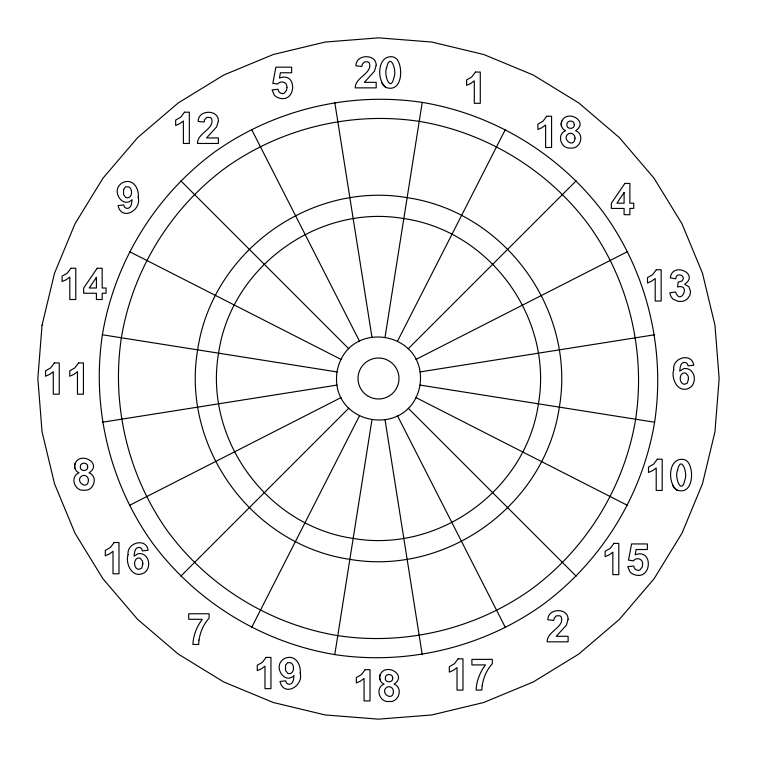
<?xml version="1.0" encoding="UTF-8"?>
<svg xmlns="http://www.w3.org/2000/svg" width="757" height="757" viewBox="0 0 757 757"><rect width="100%" height="100%" fill="white"/><g stroke="black" fill="none" stroke-linecap="round" stroke-linejoin="round"><path stroke-width="1.14" d="M102.403 334.774C91.446 407.351 109.633 483.108 152.346 542.807C195.931 601.881 262.357 642.589 334.774 654.597C407.351 665.554 483.108 647.367 542.807 604.654C601.881 561.069 642.589 494.643 654.597 422.226C665.554 349.649 647.367 273.892 604.654 214.193C561.069 155.119 494.643 114.411 422.226 102.403C349.649 91.446 273.892 109.633 214.193 152.346C155.119 195.931 114.411 262.357 102.403 334.774L337.007 371.924C346.706 317.533 427.582 330.345 419.993 385.076C410.294 439.467 329.418 426.655 337.007 371.924M334.774 654.597L371.924 419.993M385.076 337.007L422.226 102.403M75.236 463.218C73.675 466.795 75.227 471.45 79.04 472.832C69.493 476.626 74.517 491.586 84.245 490.176C93.877 491.463 98.533 476.276 89.023 472.832C102.829 463.946 80.999 450.935 75.236 463.218A8.119 8.119 0 0 0 74.886 468.346M380.251 674.515C378.699 678.102 380.241 682.757 384.064 684.129C374.507 687.933 379.541 702.884 389.259 701.484C398.892 702.761 403.547 687.574 394.037 684.129C407.843 675.244 386.013 662.233 380.251 674.515A8.119 8.119 0 0 0 379.91 679.654M561.808 121.082C560.246 124.668 561.798 129.324 565.611 130.696C556.064 134.5 561.088 149.451 570.816 148.041C580.449 149.328 585.104 134.14 575.594 130.696C589.4 121.811 567.57 108.8 561.808 121.082A8.119 8.119 0 0 0 561.457 126.22M251.589 627.572L359.424 415.934M397.576 341.066L505.411 129.428M180.838 576.162L348.788 408.212M408.212 348.788L576.162 180.838M129.428 505.411L341.066 397.576M415.934 359.424L627.572 251.589M102.403 422.226L337.007 385.076M419.993 371.924L654.597 334.774M419.993 385.076L654.597 422.226M386.202 87.528C401.693 92.751 403.566 68.887 397.378 59.841A8.166 8.166 0 0 0 392.448 56.813C377.175 54.958 376.314 80.952 386.202 87.528A9.16 9.16 0 0 1 381.765 82.825M677.089 490.11C692.579 495.333 694.453 471.469 688.264 462.423A8.166 8.166 0 0 0 683.325 459.395C668.062 457.531 667.191 483.524 677.089 490.11A9.16 9.16 0 0 1 672.651 485.398M129.428 251.589L341.066 359.424M415.934 397.576L627.572 505.411M180.838 180.838L348.788 348.788M408.212 408.212L576.162 576.162M251.589 129.428L359.424 341.066M397.576 415.934L505.411 627.572M334.774 102.403L371.924 337.007M385.076 419.993L422.226 654.597M386.6 67.827C383.468 74.546 390.527 93.499 394.019 77.205C397.151 70.486 390.073 51.504 386.6 67.827M677.477 470.409C674.355 477.128 681.414 496.081 684.905 479.777C688.028 473.068 680.95 454.077 677.477 470.409M128.094 554.654C124.971 564.476 133.128 579.474 144.379 572.68C150.577 568.469 150.066 557.436 143.092 554.266A8.459 8.459 0 0 0 138.029 553.717L134.074 556.187L134.661 551.73L135.721 549.118L137.178 547.841C139.487 546.601 142.335 548.267 142.335 550.897L148.117 550.263C146.29 537.309 126.466 542.618 128.094 554.654M673.739 369.586C670.617 379.408 678.774 394.416 690.024 387.612C696.222 383.402 695.711 372.368 688.738 369.208A8.459 8.459 0 0 0 683.675 368.659L679.72 371.129L680.306 366.672L681.366 364.051L682.823 362.783C685.132 361.534 687.981 363.209 687.981 365.839L693.762 365.205C691.936 352.251 672.112 357.559 673.739 369.586M138.219 197.236C141.72 210.493 121.688 221.413 118.026 205.582L123.798 204.939C123.807 207.569 126.665 209.216 128.974 207.976L130.403 206.708L131.463 204.097L132.059 199.649C123.079 208.781 111.657 191.9 120.24 184.415A9.264 9.264 0 0 1 125.331 181.699C134.197 179.75 139.212 189.647 138.219 197.236M300.188 673.105C303.689 686.362 283.657 697.282 279.995 681.451L285.767 680.808C285.786 683.439 288.635 685.085 290.943 683.845L292.372 682.577L293.432 679.966L294.028 675.528C285.048 684.65 273.627 667.769 282.21 660.284A9.264 9.264 0 0 1 287.3 657.568C296.167 655.628 301.182 665.517 300.188 673.105M198.977 640.072L198.646 644.472L192.893 644.472C193.319 635.35 196.773 626.55 202.28 619.302L188.711 619.302L188.711 613.766L209.121 613.766L209.121 618.091C203.567 624.147 200.274 632.019 198.977 640.072M482.171 685.681L481.84 690.081L476.087 690.081C476.513 680.959 479.957 672.15 485.474 664.911L471.904 664.911L471.904 659.366L492.305 659.366L492.305 663.7C486.76 669.756 483.468 677.619 482.171 685.681M42.042 325.207L37.85 378.5L42.042 431.793L54.523 483.77L74.981 533.155L102.905 578.726L137.623 619.377L178.274 654.095L223.845 682.019L273.23 702.477L325.207 714.958L378.5 719.15L431.793 714.958L483.77 702.477L533.155 682.019L578.726 654.095L619.377 619.377L654.095 578.726L682.019 533.155L702.477 483.77L714.958 431.793L719.15 378.5L714.958 325.207L702.477 273.23L682.019 223.845L654.095 178.274L619.377 137.623L578.726 102.905L533.155 74.981L483.77 54.523L431.793 42.042L378.5 37.85L325.207 42.042L273.23 54.523L223.845 74.981L178.274 102.905L137.623 137.623L102.905 178.274L74.981 223.845L54.523 273.23L42.042 325.207M121.366 337.773C111.165 405.373 128.103 475.926 167.884 531.528C208.468 586.543 270.334 624.449 337.773 635.634C405.373 645.835 475.926 628.897 531.528 589.116C586.543 548.532 624.449 486.666 635.634 419.227C645.835 351.627 628.897 281.074 589.116 225.472C548.532 170.457 486.666 132.551 419.227 121.366C351.627 111.165 281.074 128.103 225.472 167.884C170.457 208.468 132.551 270.334 121.366 337.773M197.653 349.857C181.027 447.188 252.157 545.078 349.857 559.347C447.188 575.973 545.078 504.843 559.347 407.143C575.973 309.812 504.843 211.922 407.143 197.653C309.812 181.027 211.922 252.157 197.653 349.857M218.584 353.169C203.661 438.842 267.079 526.134 353.169 538.416C438.842 553.339 526.134 489.921 538.416 403.831C553.339 318.158 489.921 230.866 403.831 218.584C318.158 203.661 230.866 267.079 218.584 353.169M218.404 120.874L216.682 126.816L206.557 137.925L218.404 137.925L218.404 143.461L197.492 143.461C197.151 132.693 215.726 128.804 211.345 118.224L210.067 117.42L206.708 117.439L204.541 119.776L204.135 122.019L198.192 121.423C197.842 109.623 218.499 109.027 218.404 120.874M376.182 65.282L374.46 71.224L364.335 82.333L376.182 82.333L376.182 87.869L355.27 87.869C354.929 77.1 373.504 73.211 369.123 62.632L367.845 61.828L364.486 61.847L362.319 64.184L361.912 66.427L355.97 65.831C355.62 54.031 376.276 53.435 376.182 65.282M568.1 619.245L566.368 625.187L556.244 636.296L568.1 636.296L568.1 641.841L547.179 641.841C546.838 631.064 565.413 627.174 561.032 616.595L559.764 615.791L556.395 615.81L554.228 618.147L553.831 620.39L547.879 619.794C547.529 607.994 568.185 607.398 568.1 619.245M690.564 291.663L689.807 295.457L687.564 298.646A10.021 10.021 0 0 1 682.246 301.352L678.092 301.381L673.105 299.1A9.292 9.292 0 0 1 670.248 294.615L669.879 292.741L675.651 292.041C680.458 306.339 691.482 283.459 677.543 286.969L678.196 282.106L681.896 281.055C687.176 275.662 675.869 271.489 675.821 278.813L670.323 277.876C672.112 261.307 700.007 273.712 684.678 284.272L688.955 286.837L690.564 291.663M123.561 189.496L123.59 194.663L125.813 197.539C132.03 199.668 133.45 189.316 128.766 186.865L125.615 186.79L123.561 189.496M285.531 665.365L285.559 670.532L287.783 673.408C294 675.537 295.419 665.185 290.745 662.735L287.584 662.659L285.531 665.365M142.846 563.814L141.739 568.062L138.985 569.359L137.358 568.961C132.645 566.52 134.103 556.158 140.319 558.306L142.553 561.183L142.846 563.814M688.492 378.746L687.384 382.995L684.631 384.291L683.003 383.894C678.291 381.452 679.739 371.1 685.965 373.239L688.198 376.115L688.492 378.746M286.903 87.538L286.581 90.215L284.168 93.253C281.358 94.54 278.254 92.184 278.046 89.26L272.104 89.875L274.129 94.843A9.188 9.188 0 0 0 278.462 97.833C296.432 104.267 297.898 71.111 279.465 78.047L280.402 72.757L291.663 72.757L291.663 67.174L275.879 67.174L272.823 83.374L277.668 84.074C280.696 79.882 287.707 82.163 286.903 87.538M642.598 564.306L642.277 566.984L639.864 570.021C637.053 571.308 633.95 568.952 633.741 566.028L627.799 566.643L629.824 571.611A9.188 9.188 0 0 0 634.167 574.601C652.137 581.035 653.594 547.879 635.17 554.815L636.098 549.525L647.358 549.525L647.358 543.942L631.575 543.942L628.518 560.142L633.363 560.842C636.391 556.65 643.412 558.931 642.598 564.306M88.408 480.222C88.077 491.113 73.798 481.178 82.144 475.756C85.191 474.384 88.645 476.929 88.408 480.222M393.422 691.519C393.091 702.42 378.812 692.485 387.168 687.053C390.205 685.681 393.659 688.236 393.422 691.519M574.979 138.086C574.648 148.987 560.369 139.051 568.715 133.62C571.762 132.248 575.216 134.803 574.979 138.086M87.708 466.795C88.153 471.706 79.835 471.743 80.27 466.823C79.939 462.025 88.049 461.978 87.708 466.795M392.722 678.102C393.167 683.003 384.849 683.051 385.294 678.121C384.953 673.323 393.063 673.276 392.722 678.102M574.279 124.668C574.724 129.57 566.406 129.608 566.851 124.687C566.51 119.89 574.62 119.843 574.279 124.668M70.94 268.262L67.184 273.239L62.102 276.135L62.102 281.557L66.256 279.693L69.814 277.034L69.814 299.517L75.785 299.517L75.785 268.262L70.94 268.262M184.49 112.206L180.734 117.184L175.662 120.089L175.662 125.501L179.806 123.637L183.374 120.978L183.374 143.461L189.335 143.461L189.335 112.206L184.49 112.206M54.39 362.934L50.634 367.911L45.552 370.816L45.552 376.229L49.697 374.365L53.264 371.706L53.264 394.198L59.235 394.198L59.235 362.934L54.39 362.934M78.577 362.934L74.82 367.911L69.739 370.816L69.739 376.229L73.893 374.365L77.451 371.706L77.451 394.198L83.421 394.198L83.421 362.934L78.577 362.934M114.137 542.514L110.38 547.491L105.299 550.396L105.299 555.808L109.453 553.944L113.011 551.285L113.011 573.768L118.981 573.768L118.981 542.514L114.137 542.514M475.434 72.057L471.677 77.034L466.605 79.93L466.605 85.352L470.75 83.488L474.308 80.829L474.308 103.312L480.279 103.312L480.279 72.057L475.434 72.057M546.734 116.237L542.977 121.215L537.905 124.11L537.905 129.523L542.05 127.668L545.608 125L545.608 147.492L551.579 147.492L551.579 116.237L546.734 116.237M266.104 657.388L262.348 662.366L257.266 665.271L257.266 670.683L261.42 668.819L264.978 666.16L264.978 688.652L270.949 688.652L270.949 657.388L266.104 657.388M365.177 669.671L361.42 674.648L356.348 677.543L356.348 682.965L360.493 681.101L364.06 678.442L364.06 700.925L370.022 700.925L370.022 669.671L365.177 669.671M656.328 269.747L652.572 274.725L647.49 277.62L647.49 283.033L651.645 281.169L655.202 278.51L655.202 301.002L661.173 301.002L661.173 269.747L656.328 269.747M458.136 658.817L454.38 663.794L449.308 666.699L449.308 672.112L453.452 670.248L457.02 667.589L457.02 690.081L462.981 690.081L462.981 658.817L458.136 658.817M657.341 459.187L653.584 464.173L648.512 467.069L648.512 472.482L652.657 470.617L656.215 467.958L656.215 490.451L662.186 490.451L662.186 459.187L657.341 459.187M613.955 543.394L610.189 548.371L605.117 551.266L605.117 556.688L609.262 554.824L612.829 552.156L612.829 574.648L618.791 574.648L618.791 543.394L613.955 543.394M96.404 277.365L89.25 288.01L96.404 288.01L96.404 277.365M624.09 192.552L616.936 203.188L624.09 203.188L624.09 192.552M97.17 268.262L83.658 288.029L83.658 293.252L96.404 293.252L96.404 299.517L102.176 299.517L102.176 293.252L106.046 293.252L106.046 288.01L102.176 288.01L102.176 268.262L97.17 268.262M624.856 183.44L611.353 203.217L611.353 208.44L624.09 208.44L624.09 214.704L629.871 214.704L629.871 208.44L633.732 208.44L633.732 203.188L629.871 203.188L629.871 183.44L624.856 183.44M368.252 396.242A20.486 20.486 0 0 0 398.986 378.5A20.486 20.486 0 0 0 368.252 360.758A20.486 20.486 0 0 0 368.252 396.242"/></g></svg>
